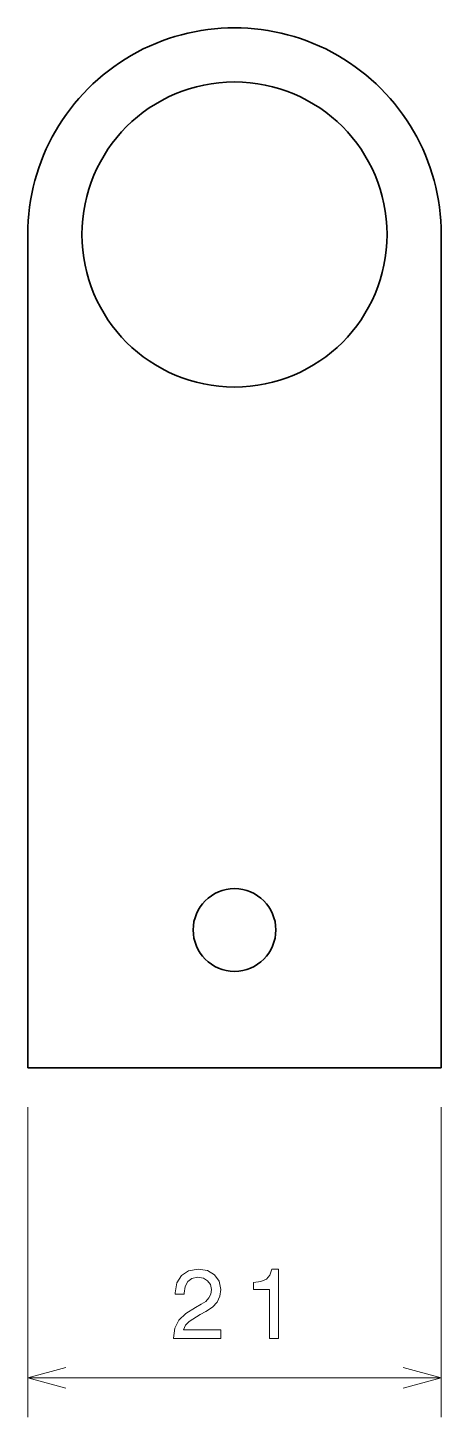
# Model space of a CAD drawing. Extents: x 140.9 to 161.9, y 59.7 to 130.3.
import ezdxf

# ---------------------------------------------------------------- set-up
doc = ezdxf.new("R2010")
doc.units = 0

msp = doc.modelspace()

# ---------------------------------------------------------------- linework, layer by layer
at = {"color": 7, "lineweight": 35, "ltscale": 0.25}
for p, q in [((140.890823, 109.810684), (140.890823, 119.810684)), ((161.890823, 109.810684), (161.890823, 119.810684))]:
    msp.add_line(p, q, dxfattribs=at)
at = {"color": 7, "lineweight": 35, "ltscale": 0.146813}
for p, q in [((140.890823, 109.810684), (140.890823, 103.938164)), ((161.890823, 109.810684), (161.890823, 103.938164)), ((140.890823, 90.550934), (140.890823, 96.423447)), ((161.890823, 90.550934), (161.890823, 96.423447))]:
    msp.add_line(p, q, dxfattribs=at)
at = {"color": 7, "lineweight": 35, "ltscale": 0.187868}
for p, q in [((140.890823, 103.938164), (140.890823, 96.423447)), ((161.890823, 103.938164), (161.890823, 96.423447))]:
    msp.add_line(p, q, dxfattribs=at)
at = {"color": 7, "lineweight": 35, "ltscale": 0.326777}
for p, q in [((140.890823, 77.479858), (140.890823, 90.550934)), ((161.890823, 77.479858), (161.890823, 90.550934))]:
    msp.add_line(p, q, dxfattribs=at)
at = {"color": 7, "lineweight": 35}
msp.add_line((161.890823, 77.479858), (140.890823, 77.479858), dxfattribs=at)
at = {"color": 7, "lineweight": 13, "ltscale": 0.39375}
for p, q in [((140.890823, 75.479858), (140.890823, 59.729874)), ((161.890823, 75.479858), (161.890823, 59.729874))]:
    msp.add_line(p, q, dxfattribs=at)
at = {"color": 7, "lineweight": 13}
msp.add_line((140.890823, 61.729874), (161.890823, 61.729874), dxfattribs=at)
for points in [[(148.292267, 63.729874), (150.697891, 63.729874), (150.697891, 64.163589), (148.796585, 64.163589), (148.902496, 64.40062), (149.084045, 64.597305), (149.643845, 64.955383), (149.941406, 65.106674), (150.274246, 65.323532), (150.511292, 65.575699), (150.647446, 65.873245), (150.697891, 66.211143), (150.612152, 66.634773), (150.375122, 66.967621), (150.012009, 67.179443), (149.542984, 67.255089), (149.058838, 67.169357), (148.690674, 66.932327), (148.453644, 66.554077), (148.372955, 66.054802), (148.372955, 65.984192), (148.831894, 65.984192), (148.831894, 66.024544), (148.877274, 66.367477), (149.013443, 66.619644), (149.230301, 66.781021), (149.517761, 66.836502), (149.810272, 66.786072), (150.02713, 66.659988), (150.16835, 66.463303), (150.218781, 66.216187), (150.183472, 65.984192), (150.087646, 65.787506), (149.92627, 65.616043), (149.704361, 65.464745), (149.406815, 65.30336), (148.912582, 64.990677), (148.564606, 64.657829), (148.357819, 64.254364), (148.292267, 63.745003)], [(153.16806, 63.729874), (153.626984, 63.729874), (153.626984, 67.255089), (153.284058, 67.255089), (153.193268, 66.947449), (153.011719, 66.740677), (152.734344, 66.619644), (152.351059, 66.5793), (152.351059, 66.22123), (153.16806, 66.22123)]]:
    msp.add_lwpolyline(points, close=True, dxfattribs=at)
for points in [[(142.822678, 62.247509), (140.890823, 61.729874), (142.822678, 61.212234)], [(159.958969, 61.212234), (161.890823, 61.729874), (159.958969, 62.247509)]]:
    msp.add_lwpolyline(points, dxfattribs=at)
at = {"color": 7, "lineweight": 35}
for centre, radius in [((151.390823, 119.810684), 7.75), ((151.390823, 84.479858), 2.1)]:
    msp.add_circle(centre, radius, dxfattribs=at)
msp.add_arc((151.390823, 119.810684), 10.5, 0, 180.000005, dxfattribs=at)

doc.saveas('drawing.dxf')
